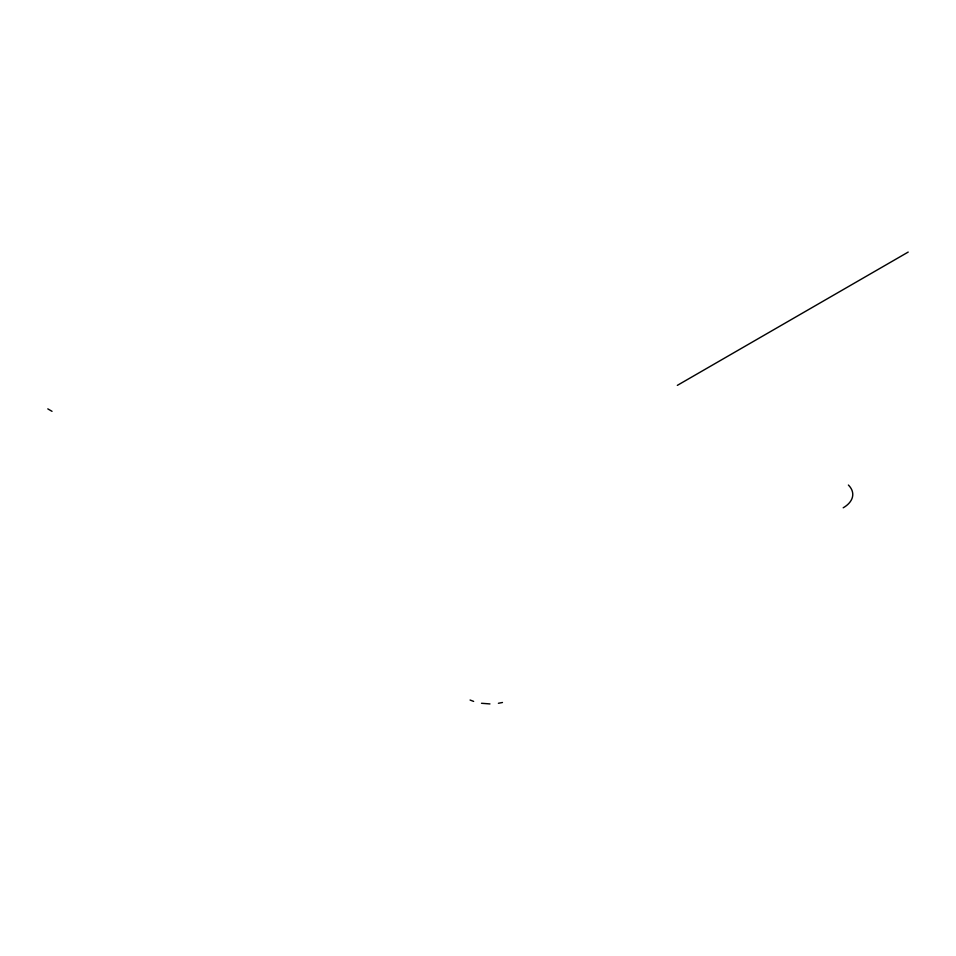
<?xml version="1.0" encoding="UTF-8"?>
<svg xmlns="http://www.w3.org/2000/svg" width="956" height="956" viewBox="0 0 956 956"><rect width="100%" height="100%" fill="white"/><g stroke="black" fill="none" stroke-linecap="round" stroke-linejoin="round"><path stroke-width="1.43" d="M677.326 385.364L908.2 252.073M498.411 703.281L502.462 702.493M489.962 703.927L481.513 703.281M470.089 700.031L473.638 701.405M47.8 408.881L52.018 411.319M848.39 485.039A32.647 18.845 0 0 1 843.204 507.791"/></g></svg>
